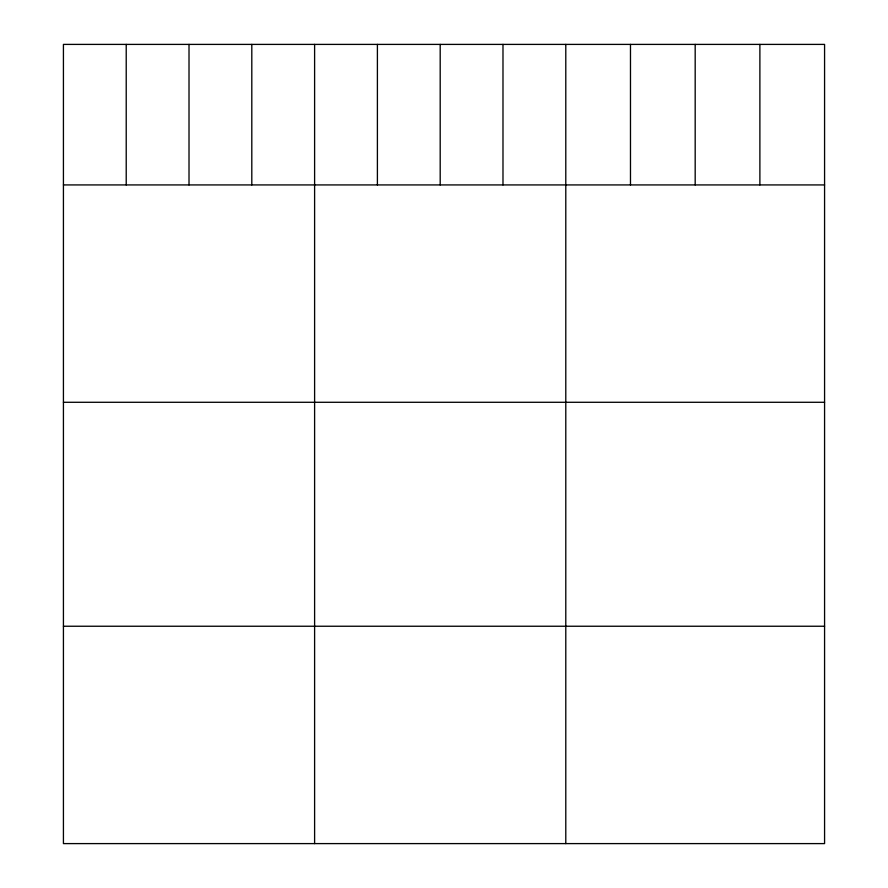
<?xml version="1.0" encoding="UTF-8"?>
<svg xmlns="http://www.w3.org/2000/svg" width="888" height="888" viewBox="0 0 888 888"><rect width="100%" height="100%" fill="white"/><g stroke="black" fill="none" stroke-linecap="round" stroke-linejoin="round"><path stroke-width="1.33" d="M824.575 184.926L824.575 843.6L63.425 843.6L63.425 44.4L824.575 44.4L824.575 184.926L63.425 184.926M63.425 402.286L824.575 402.286M63.425 626.24L824.575 626.24M759.884 44.4L759.884 184.926M695.182 44.4L695.182 184.926M630.48 44.4L630.48 184.926M565.789 44.4L565.789 843.6M502.985 44.4L502.985 184.926M440.193 44.4L440.193 184.926M377.4 44.4L377.4 184.926M314.607 44.4L314.607 843.6M251.804 44.4L251.804 184.926M189.011 44.4L189.011 184.926M126.218 44.4L126.218 184.926"/></g></svg>
